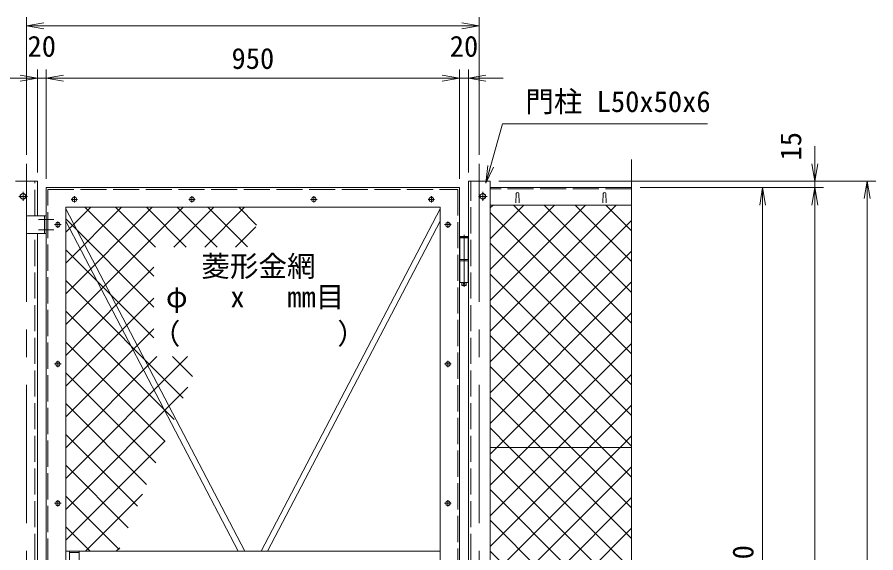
# Model space of a CAD drawing. Units: millimetres at full size. Extents: x -4200 to 4200, y -2970 to 2970.
# Drawn here: x -2648 to -676, y 423 to 1653 of the extents above; entities that cross this region are included whole.
import ezdxf
from ezdxf.enums import TextEntityAlignment as Align

# ---------------------------------------------------------------- set-up
doc = ezdxf.new("R2010")
doc.units = ezdxf.units.MM
doc.header["$LTSCALE"] = 10
doc.linetypes.add('DASHED', pattern=[7.5, 6, -1.5])
doc.linetypes.add('USER1', pattern=[50.8, 31.75, -6.35, 6.35, -6.35])
for name, color, linetype, lineweight in [('0-1_D-STR1', 1, 'Continuous', 18), ('0-2_D-BMK', 2, 'USER1', 13), ('0-3_D-STR3', 3, 'Continuous', 13), ('0-5_D-STR-DIM', 7, 'Continuous', 13), ('0-7_0', 7, 'Continuous', 18), ('0-9_D-STR-TXT', 7, 'Continuous', 13), ('0-A_D-STR2', 7, 'Continuous', 13)]:
    doc.layers.add(name, color=color, linetype=linetype, lineweight=lineweight)
doc.styles.add('ＭＳ ゴシック', font='')
doc.styles.get('ＭＳ ゴシック').set_extended_font_data('MS Gothic')

# ---------------------------------------------------------------- blocks, each defined once
blk = doc.blocks.new('_Open')
at = {"layer": '0-7_0'}
blk.add_line((-10, 1.667), (0, 0), dxfattribs=at)
blk.add_lwpolyline([(-10, -1.667), (0, 0), (-10, 0)], dxfattribs=at)

msp = doc.modelspace()

# ---------------------------------------------------------------- linework, layer by layer
at = {"layer": '0-1_D-STR1'}
for p, q in [((-2601.55, 1276.37), (-2651.55, 1276.37)), ((-2601.55, 1196.37), (-2601.55, 1276.37)), ((-1236.55, 1261.37), (-1561.55, 1261.37)), ((-1501.55, 1248.24), (-1502.3, 1226.74)), ((-1495.55, 1248.24), (-1494.8, 1226.74)), ((-1301.55, 1248.24), (-1302.3, 1226.74)), ((-1295.55, 1248.24), (-1294.8, 1226.74)), ((-2536.55, 1216.37), (-1676.55, 1216.37)), ((-2536.55, -463.63), (-2536.55, 1216.37)), ((-1676.55, 1216.37), (-1676.55, -463.63)), ((-1561.55, 1221.37), (-1236.55, 1221.37)), ((-2601.55, -793.63), (-2601.55, 1156.37)), ((-1676.55, 426.37), (-2536.55, 426.37))]:
    msp.add_line(p, q, dxfattribs=at)
at = {"layer": '0-1_D-STR1', "linetype": 'DASHED'}
for p, q in [((-2607.55, 1196.37), (-2607.55, 1276.37)), ((-1605.55, -793.63), (-1605.55, 1276.37)), ((-2577.55, -504.63), (-2577.55, 1257.37)), ((-1236.55, 1258.37), (-1561.55, 1258.37)), ((-2607.55, -793.63), (-2607.55, 1156.37))]:
    msp.add_line(p, q, dxfattribs=at)
at = {"layer": '0-1_D-STR1'}
for points in [[(-1561.55, -793.63), (-1611.55, -793.63), (-1611.55, 1276.37), (-1561.55, 1276.37)], [(-1631.55, 1261.37), (-1631.55, -508.63), (-2581.55, -508.63), (-2581.55, 1261.37)]]:
    msp.add_lwpolyline(points, close=True, dxfattribs=at)
at = {"layer": '0-1_D-STR1', "linetype": 'DASHED'}
msp.add_lwpolyline([(-2577.55, 1257.37), (-1635.55, 1257.37), (-1635.55, -504.63)], dxfattribs=at)
at = {"layer": '0-1_D-STR1'}
for centre in [(-1498.55, 1246.99), (-1298.55, 1246.99)]:
    msp.add_arc(centre, 3.25, 22.61986, 157.38014, dxfattribs=at)
at = {"layer": '0-2_D-BMK'}
for p, q in [((-2626.55, 1316.37), (-2626.55, -833.63)), ((-1586.55, 1316.37), (-1586.55, -833.63)), ((-2634.55, 1251.37), (-2634.55, 1231.37)), ((-1578.55, 1251.37), (-1578.55, 1231.37)), ((-2624.55, 1241.37), (-2644.55, 1241.37)), ((-2509.11, 1234.37), (-2523.99, 1234.37)), ((-2516.55, 1241.81), (-2516.55, 1226.93)), ((-2239.11, 1234.37), (-2253.99, 1234.37)), ((-2246.55, 1241.81), (-2246.55, 1226.93)), ((-1959.11, 1234.37), (-1973.99, 1234.37)), ((-1966.55, 1241.81), (-1966.55, 1226.93)), ((-1689.11, 1234.37), (-1703.99, 1234.37)), ((-1696.55, 1241.81), (-1696.55, 1226.93)), ((-1568.55, 1241.37), (-1588.55, 1241.37)), ((-2599.15, 1188.37), (-2563.95, 1188.37)), ((-2554.55, 1183.81), (-2554.55, 1168.93)), ((-1658.55, 1183.81), (-1658.55, 1168.93)), ((-2599.15, 1164.37), (-2563.95, 1164.37)), ((-2547.11, 1176.37), (-2561.99, 1176.37)), ((-1651.11, 1176.37), (-1665.99, 1176.37)), ((-1621.55, 1152.77), (-1621.55, 1033.61)), ((-2547.11, 856.37), (-2561.99, 856.37)), ((-2554.55, 863.81), (-2554.55, 848.93)), ((-1651.11, 856.37), (-1665.99, 856.37)), ((-1658.55, 863.81), (-1658.55, 848.93)), ((-2547.11, 536.37), (-2561.99, 536.37)), ((-2554.55, 543.81), (-2554.55, 528.93)), ((-1651.11, 536.37), (-1665.99, 536.37)), ((-1658.55, 543.81), (-1658.55, 528.93))]:
    msp.add_line(p, q, dxfattribs=at)
at = {"layer": '0-3_D-STR3'}
for p, q in [((-2536.55, 1212.66), (-2125.36, 426.37)), ((-2087.73, 426.37), (-1676.55, 1212.66)), ((-2626.55, 1194.37), (-2626.55, 1158.37)), ((-2581.55, 1196.37), (-2624.55, 1196.37)), ((-2581.55, 1196.37), (-2581.55, 1156.37)), ((-2536.55, 1184.61), (-2140.03, 426.37)), ((-2073.06, 426.37), (-1676.55, 1184.61)), ((-2581.55, 1156.37), (-2624.55, 1156.37)), ((-1611.85, 1146.37), (-1631.25, 1146.37)), ((-1631.25, 1146.37), (-1631.25, 1096.37)), ((-1631.05, 1148.37), (-1630.05, 1149.37)), ((-1631.05, 1148.37), (-1631.05, 1146.37)), ((-1631.05, 1148.37), (-1612.05, 1148.37)), ((-1613.05, 1149.37), (-1630.05, 1149.37)), ((-1613.05, 1149.37), (-1612.05, 1148.37)), ((-1612.05, 1148.37), (-1612.05, 1146.37)), ((-1611.85, 1146.37), (-1611.85, 1096.37)), ((-1611.05, 1096.37), (-1632.05, 1096.37)), ((-1632.05, 1096.37), (-1632.05, 1093.37)), ((-1611.05, 1093.37), (-1632.05, 1093.37)), ((-1631.25, 1093.37), (-1631.25, 1043.37)), ((-1611.85, 1093.37), (-1611.85, 1043.37)), ((-1611.05, 1096.37), (-1611.05, 1093.37)), ((-1611.85, 1043.37), (-1631.25, 1043.37)), ((-1626.55, 1043.37), (-1626.55, 1037.37)), ((-1625.55, 1036.37), (-1626.55, 1037.37)), ((-1617.55, 1036.37), (-1625.55, 1036.37)), ((-1616.55, 1043.37), (-1616.55, 1037.37)), ((-1236.55, 664.62), (-1561.55, 664.62)), ((-2527.55, 426.37), (-2527.55, 326.37)), ((-2505.55, 426.37), (-2505.55, 326.37))]:
    msp.add_line(p, q, dxfattribs=at)
at = {"layer": '0-3_D-STR3', "linetype": 'DASHED'}
for p, q in [((-2585.55, 1196.37), (-2585.55, 1156.37)), ((-2505.55, 423.37), (-2527.55, 423.37))]:
    msp.add_line(p, q, dxfattribs=at)
at = {"layer": '0-3_D-STR3'}
for points in [[(-2628.05, 1245.12), (-2634.55, 1248.87), (-2641.05, 1245.12), (-2641.05, 1237.61), (-2634.55, 1233.86), (-2628.05, 1237.61)], [(-1572.05, 1245.12), (-1578.55, 1248.87), (-1585.05, 1245.12), (-1585.05, 1237.61), (-1578.55, 1233.86), (-1572.05, 1237.61)]]:
    msp.add_lwpolyline(points, close=True, dxfattribs=at)
msp.add_lwpolyline([(-1617.55, 1036.37), (-1616.55, 1037.37), (-1626.55, 1037.37)], dxfattribs=at)
for centre, radius in [((-2634.55, 1241.37), 6.25), ((-1578.55, 1241.37), 6.25), ((-2516.55, 1234.37), 5.25), ((-2246.55, 1234.37), 5.25), ((-1966.55, 1234.37), 5.25), ((-1696.55, 1234.37), 5.25), ((-2554.55, 1176.37), 5.25), ((-1658.55, 1176.37), 5.25), ((-1621.55, 1041.37), 2), ((-2554.55, 856.37), 5.25), ((-1658.55, 856.37), 5.25), ((-2554.55, 536.37), 5.25), ((-1658.55, 536.37), 5.25)]:
    msp.add_circle(centre, radius, dxfattribs=at)
for centre, start, end in [((-2624.55, 1194.37), 90, 180), ((-2624.55, 1158.37), 180, 270)]:
    msp.add_arc(centre, 2, start, end, dxfattribs=at)
at = {"layer": '0-5_D-STR-DIM'}
for p, q in [((-2626.55, 1336.37), (-2626.55, 1652.86)), ((-1586.55, 1336.37), (-1586.55, 1652.86)), ((-2626.55, 1632.86), (-1586.55, 1632.86)), ((-2601.55, 1296.37), (-2601.55, 1532.86)), ((-2581.55, 1281.37), (-2581.55, 1532.86)), ((-2581.55, 1281.37), (-2581.55, 1532.86)), ((-1631.55, 1281.37), (-1631.55, 1532.86)), ((-1631.55, 1281.37), (-1631.55, 1532.86)), ((-1611.55, 1296.37), (-1611.55, 1532.86)), ((-2641.55, 1512.86), (-2681.55, 1512.86)), ((-2581.55, 1512.86), (-2601.55, 1512.86)), ((-1631.55, 1512.86), (-2581.55, 1512.86)), ((-2541.55, 1512.86), (-2501.55, 1512.86)), ((-1671.55, 1512.86), (-1711.55, 1512.86)), ((-1611.55, 1512.86), (-1631.55, 1512.86)), ((-1571.55, 1512.86), (-1531.55, 1512.86)), ((-815.5, 1316.37), (-815.5, 1356.37)), ((-1236.55, 1325.82), (-1236.55, 365.59)), ((-1541.55, 1276.37), (-795.5, 1276.37)), ((-1541.55, 1276.37), (-675.5, 1276.37)), ((-815.5, 1261.37), (-815.5, 1276.37)), ((-695.5, -793.63), (-695.5, 1276.37)), ((-1216.55, 1261.37), (-915.5, 1261.37)), ((-1216.55, 1261.37), (-795.5, 1261.37)), ((-1216.55, 1261.37), (-795.5, 1261.37)), ((-935.5, 1261.37), (-935.5, -508.63)), ((-815.5, 1261.37), (-815.5, -538.63)), ((-815.5, 1221.37), (-815.5, 1181.37))]:
    msp.add_line(p, q, dxfattribs=at)
at = {"layer": '0-9_D-STR-TXT'}
msp.add_lwpolyline([(-1061.91, 1408.02), (-1532.88, 1408.02), (-1570.97, 1273.75)], dxfattribs=at)
at = {"layer": '0-A_D-STR2'}
for p, q in [((-2536.55, 1158.87), (-2479.04, 1216.37)), ((-2536.55, 1088.15), (-2408.33, 1216.37)), ((-2536.55, 1017.44), (-2337.62, 1216.37)), ((-2536.55, 946.73), (-2266.91, 1216.37)), ((-2334.07, 1057.69), (-2492.75, 1216.37)), ((-2330.25, 1124.58), (-2422.04, 1216.37)), ((-2259.54, 1124.58), (-2351.33, 1216.37)), ((-2287.99, 1124.58), (-2196.2, 1216.37)), ((-2188.83, 1124.58), (-2280.62, 1216.37)), ((-2217.27, 1124.58), (-2125.49, 1216.37)), ((-2119.12, 1125.59), (-2209.9, 1216.37)), ((-2098.05, 1175.23), (-2139.19, 1216.37)), ((-1561.55, 1214.63), (-1554.81, 1221.37)), ((-1561.55, 1143.92), (-1484.09, 1221.37)), ((-1561.55, 1073.21), (-1413.38, 1221.37)), ((-1561.55, 1002.49), (-1342.67, 1221.37)), ((-1561.55, 931.78), (-1271.96, 1221.37)), ((-1236.55, 879.4), (-1561.55, 1204.4)), ((-1236.55, 950.12), (-1507.8, 1221.37)), ((-1236.55, 1020.83), (-1437.09, 1221.37)), ((-1236.55, 1091.54), (-1366.38, 1221.37)), ((-1236.55, 1162.25), (-1295.67, 1221.37)), ((-2334.07, 986.98), (-2536.55, 1189.46)), ((-1561.55, 861.07), (-1236.55, 1186.07)), ((-2146.56, 1124.58), (-2099.63, 1171.52)), ((-1236.55, 808.69), (-1561.55, 1133.69)), ((-2334.07, 916.27), (-2536.55, 1118.74)), ((-1561.55, 790.36), (-1236.55, 1115.36)), ((-2536.55, 876.02), (-2334.07, 1078.5)), ((-2266.6, 778.09), (-2536.55, 1048.03)), ((-1236.55, 737.98), (-1561.55, 1062.98)), ((-1561.55, 719.65), (-1236.55, 1044.65)), ((-2536.55, 805.31), (-2334.07, 1007.79)), ((-1236.55, 667.27), (-1561.55, 992.27)), ((-2287.67, 728.45), (-2536.55, 977.32)), ((-1545.87, 664.62), (-1236.55, 973.94)), ((-2536.55, 734.6), (-2334.07, 937.08)), ((-1304.6, 664.62), (-1561.55, 921.56)), ((-2308.74, 678.81), (-2536.55, 906.61)), ((-1475.16, 664.62), (-1236.55, 903.23)), ((-2536.55, 663.89), (-2327.24, 873.2)), ((-2536.55, 593.18), (-2256.53, 873.2)), ((-2245.53, 827.73), (-2291, 873.2)), ((-1375.31, 664.62), (-1561.55, 850.85)), ((-2329.81, 629.16), (-2536.55, 835.9)), ((-1404.45, 664.62), (-1236.55, 832.52)), ((-2536.55, 522.47), (-2256.04, 802.97)), ((-1446.02, 664.62), (-1561.55, 780.14)), ((-2350.88, 579.52), (-2536.55, 765.19)), ((-1333.74, 664.62), (-1236.55, 761.81)), ((-2371.95, 529.88), (-2536.55, 694.48)), ((-1263.03, 664.62), (-1236.55, 691.1)), ((-2536.55, 451.76), (-2308.18, 680.12)), ((-1561.55, 648.94), (-1545.87, 664.62)), ((-1561.55, 578.23), (-1475.16, 664.62)), ((-1561.55, 507.52), (-1404.45, 664.62)), ((-1561.55, 436.81), (-1333.74, 664.62)), ((-1561.55, 366.1), (-1263.03, 664.62)), ((-1236.55, 455.14), (-1446.02, 664.62)), ((-1236.55, 525.85), (-1375.31, 664.62)), ((-1236.55, 596.56), (-1304.6, 664.62)), ((-1255.77, 332.94), (-1561.55, 638.72)), ((-2393.01, 480.24), (-2536.55, 623.77)), ((-1561.55, 295.39), (-1236.55, 620.39)), ((-2414.08, 430.6), (-2536.55, 553.06)), ((-2491.23, 426.37), (-2360.32, 557.28)), ((-1236.55, 243.01), (-1561.55, 568.01)), ((-1561.55, 224.68), (-1236.55, 549.68)), ((-1236.55, 172.3), (-1561.55, 497.3)), ((-2480.56, 426.37), (-2536.55, 482.35)), ((-1561.55, 153.97), (-1236.55, 478.97)), ((-2420.52, 426.37), (-2412.46, 434.43)), ((-1236.55, 101.59), (-1561.55, 426.59))]:
    msp.add_line(p, q, dxfattribs=at)
msp.add_lwpolyline([(-1236.55, 384.43), (-1516.73, 664.62), (-1561.55, 709.43)], dxfattribs=at)

# ---------------------------------------------------------------- block references
at = {"layer": '0-5_D-STR-DIM', "xscale": 4, "yscale": 4}
for p, rotation in [((-2626.55, 1632.86), 180), ((-2581.55, 1512.86), 180), ((-2581.55, 1512.86), 180), ((-1611.55, 1512.86), 180), ((-815.5, 1276.37), 270), ((-695.5, 1276.37), 90), ((-935.5, 1261.37), 90), ((-815.5, 1261.37), 90), ((-815.5, 1261.37), 90)]:
    msp.add_blockref('_Open', p, dxfattribs=dict(at, rotation=rotation))
for p in [(-1586.55, 1632.86), (-2601.55, 1512.86), (-1631.55, 1512.86), (-1631.55, 1512.86)]:
    msp.add_blockref('_Open', p, dxfattribs=at)
at = {"layer": '0-9_D-STR-TXT', "xscale": 4, "yscale": 4, "rotation": 254.16392}
msp.add_blockref('_Open', (-1571.51, 1271.82), dxfattribs=at)

# ---------------------------------------------------------------- texts
at = {"layer": '0-5_D-STR-DIM', "style": 'ＭＳ ゴシック'}
for s, p in [('20', (-2624.3, 1547.61)), ('20', (-1654.3, 1547.61)), ('950', (-2155.68, 1519.61))]:
    msp.add_text(s, height=48.09, dxfattribs=at).set_placement(p, align=Align.BOTTOM_LEFT)
for s, p in [('15', (-832.44, 1323.66)), ('1770', (-942.25, 309.45))]:
    msp.add_text(s, height=48.09, rotation=90, dxfattribs=at).set_placement(p, align=Align.BOTTOM_LEFT)
at = {"layer": '0-9_D-STR-TXT', "style": 'ＭＳ ゴシック'}
for s, p in [('門柱 L50x50x6', (-1480.69, 1420.6)), ('菱形金網', (-2225, 1042.53)), ('φ   x   mm目', (-2306.21, 972.09)), ('（\u3000\u3000   \u3000\u3000）', (-2338.7, 887.62))]:
    msp.add_text(s, height=48.09, dxfattribs=at).set_placement(p, align=Align.BOTTOM_LEFT)

doc.saveas('drawing.dxf')
